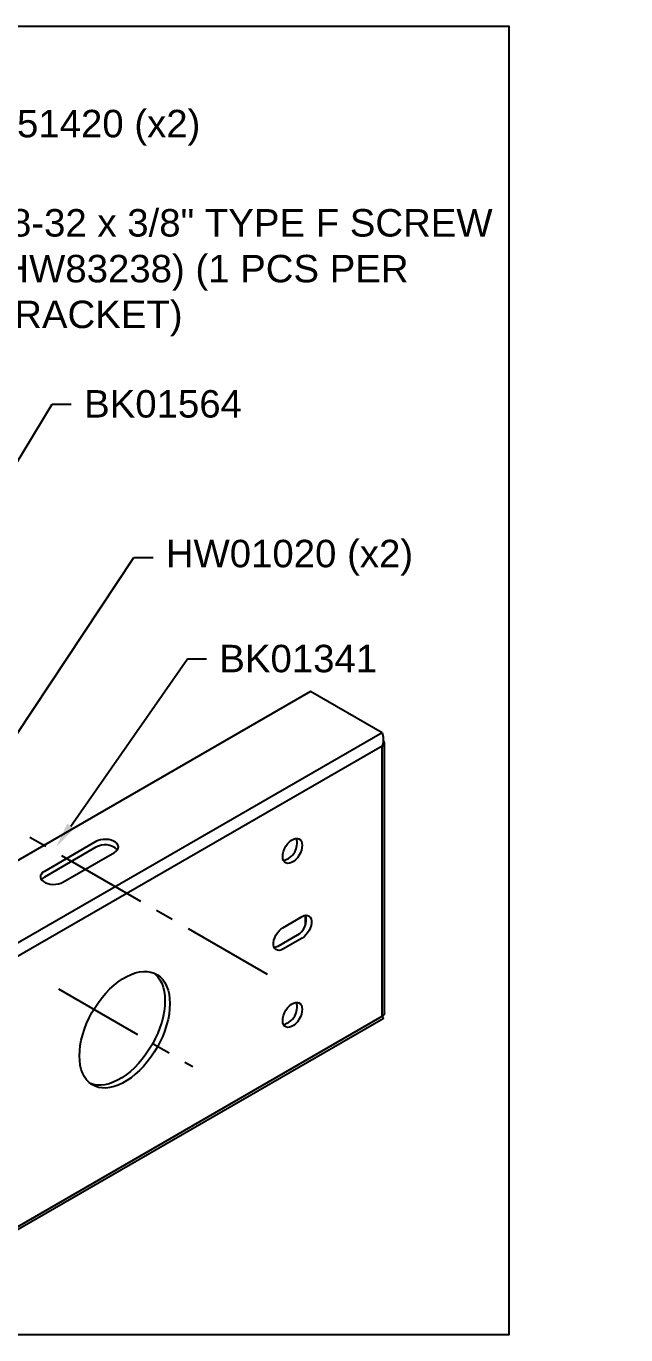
# Model space of a CAD drawing. Extents: x 0 to 17.5, y -9 to 0.
# Drawn here: x 13.4 to 17.5, y -8.96 to 0 of the extents above; entities that cross this region are included whole.
import ezdxf
from ezdxf import colors
from ezdxf.entities.mleader import LeaderData, LeaderLine
from ezdxf.math import Vec2, Vec3

# ---------------------------------------------------------------- set-up
doc = ezdxf.new("R2010")
doc.units = 0
doc.header["$LTSCALE"] = 0.5
doc.header["$MEASUREMENT"] = 0
doc.linetypes.add('CENTER', pattern=[2, 1.25, -0.25, 0.25, -0.25])
for name, color, linetype in [('Centerline', 210, 'CENTER'), ('FAB DWG', 221, 'CONTINUOUS'), ('WallMount Bracket', 190, 'CONTINUOUS')]:
    doc.layers.add(name, color=color, linetype=linetype)
doc.layers.add('Text-Unprinted', color=131, linetype='CONTINUOUS', plot=False)
doc.styles.get("Standard").update_dxf_attribs({"font": 'arial.ttf'})

msp = doc.modelspace()

# ---------------------------------------------------------------- linework, layer by layer
at = {"layer": 'Centerline', "transparency": 16777216}
for p, q in [((11.03996, -4.17662), (15.11535, -6.52955)), ((13.61652, -6.59134), (14.53724, -7.12292))]:
    msp.add_line(p, q, dxfattribs=at)
at = {"layer": 'Text-Unprinted', "transparency": 16777216}
msp.add_lwpolyline([(0, 0), (16.70143, 0), (16.70143, -8.95893), (0, -8.95893)], close=True, dxfattribs=at)
at = {"layer": 'WallMount Bracket', "linetype": 'Continuous', "lineweight": 25, "transparency": 16777216}
for p, q in [((15.34156, -4.55398), (11.73843, -6.63351)), ((15.83244, -4.83728), (15.34156, -4.55398)), ((15.83244, -4.83728), (12.2293, -6.91681)), ((15.84878, -6.75562), (15.84878, -4.90552)), ((15.83244, -4.92839), (12.30822, -6.96238)), ((15.83244, -6.77829), (15.83244, -4.92839)), ((13.8741, -5.58252), (13.52055, -5.78657)), ((13.8741, -5.62155), (13.52055, -5.82561)), ((13.64783, -5.86003), (14.00138, -5.65598)), ((15.30776, -6.15228), (15.30776, -6.08723)), ((15.15308, -6.17193), (15.28567, -6.09541)), ((15.25187, -6.2229), (15.11928, -6.29942)), ((15.28567, -6.24241), (15.15308, -6.31893)), ((12.27692, -8.84922), (15.8406, -6.79246)), ((12.30822, -8.81228), (15.83244, -6.77829))]:
    msp.add_line(p, q, dxfattribs=at)
at = {"layer": 'WallMount Bracket', "linetype": 'Continuous', "lineweight": 25, "transparency": 16777216, "flags": 128}
for points in [[(14.00138, -5.65598), (14.01322, -5.64754), (14.02177, -5.63786), (14.02664, -5.62737), (14.02762, -5.61653), (14.02468, -5.6058), (14.01793, -5.59567), (14.00769, -5.58656), (13.99438, -5.57888), (13.9786, -5.57297), (13.96104, -5.56907), (13.94245, -5.56738), (13.92366, -5.56794), (13.90549, -5.57075), (13.88873, -5.57568), (13.8741, -5.58252)], [(15.15291, -5.68409), (15.15436, -5.66729), (15.15865, -5.64955), (15.1656, -5.63164), (15.1749, -5.61435), (15.18614, -5.59843), (15.19884, -5.58457), (15.21243, -5.57339), (15.22632, -5.56537), (15.23991, -5.56087), (15.25261, -5.56007), (15.26385, -5.56301), (15.27315, -5.56957), (15.2801, -5.57946), (15.28439, -5.59224), (15.28584, -5.60737), (15.28439, -5.62416), (15.2801, -5.6419), (15.27315, -5.65981), (15.26385, -5.6771), (15.25261, -5.69303), (15.23991, -5.70688), (15.22632, -5.71806), (15.21243, -5.72608), (15.19884, -5.73059), (15.18614, -5.73139), (15.1749, -5.72844), (15.1656, -5.72188), (15.15865, -5.71199), (15.15436, -5.69921), (15.15291, -5.68409)], [(13.52055, -5.78657), (13.50871, -5.79501), (13.50017, -5.80468), (13.4953, -5.81517), (13.49431, -5.82602), (13.49726, -5.83674), (13.504, -5.84688), (13.51425, -5.85599), (13.52755, -5.86367), (13.54333, -5.86958), (13.5609, -5.87347), (13.57948, -5.87517), (13.59827, -5.8746), (13.61644, -5.87179), (13.63321, -5.86686), (13.64783, -5.86003)], [(13.52055, -5.82561), (13.50871, -5.83404), (13.50079, -5.84282)], [(15.28567, -6.09541), (15.2989, -6.08938), (15.31155, -6.08683), (15.32307, -6.08786), (15.33296, -6.09243), (15.34078, -6.10035), (15.34619, -6.11126), (15.34896, -6.1247), (15.34896, -6.14006), (15.34619, -6.15669), (15.34078, -6.17385), (15.33296, -6.19079), (15.32307, -6.20678), (15.31155, -6.22111), (15.2989, -6.23316), (15.28567, -6.24241)], [(15.15308, -6.31893), (15.13985, -6.32496), (15.1272, -6.32751), (15.11568, -6.32648), (15.10579, -6.3219), (15.09797, -6.31398), (15.09256, -6.30307), (15.08979, -6.28964), (15.08979, -6.27427), (15.09256, -6.25765), (15.09797, -6.24049), (15.10579, -6.22354), (15.11568, -6.20756), (15.1272, -6.19322), (15.13985, -6.18117), (15.15308, -6.17193)], [(15.11928, -6.29942), (15.10605, -6.30545), (15.09449, -6.30792)], [(13.76097, -7.04888), (13.76237, -7.01411), (13.76656, -6.97804), (13.7735, -6.94099), (13.78313, -6.9033), (13.79536, -6.86532), (13.81008, -6.82738), (13.82715, -6.78983), (13.84643, -6.753), (13.86774, -6.71724), (13.89088, -6.68287), (13.91565, -6.65019), (13.94181, -6.61951), (13.96914, -6.5911), (13.99739, -6.56522), (14.0263, -6.5421), (14.05561, -6.52196), (14.08505, -6.50496), (14.11435, -6.49128), (14.14326, -6.48103), (14.17151, -6.47431), (14.19884, -6.47117), (14.22501, -6.47165), (14.24977, -6.47574), (14.27291, -6.4834), (14.29422, -6.49456), (14.3135, -6.50913), (14.33058, -6.52697), (14.3453, -6.54792), (14.35753, -6.57179), (14.36715, -6.59837), (14.3741, -6.6274), (14.37828, -6.65864), (14.37969, -6.69179), (14.37828, -6.72656), (14.3741, -6.76263), (14.36715, -6.79968), (14.35753, -6.83737), (14.3453, -6.87535), (14.33058, -6.91329), (14.3135, -6.95085), (14.29422, -6.98767), (14.27291, -7.02343), (14.24977, -7.0578), (14.22501, -7.09048), (14.19884, -7.12116), (14.17151, -7.14957), (14.14326, -7.17545), (14.11435, -7.19857), (14.08505, -7.21872), (14.05561, -7.23571), (14.0263, -7.24939), (13.99739, -7.25964), (13.96914, -7.26636), (13.94181, -7.2695), (13.91565, -7.26902), (13.89088, -7.26493), (13.86774, -7.25727), (13.84643, -7.24611), (13.82715, -7.23154), (13.81008, -7.2137), (13.79536, -7.19275), (13.78313, -7.16888), (13.7735, -7.14231), (13.76656, -7.11327), (13.76237, -7.08203), (13.76097, -7.04888)], [(14.27147, -6.48279), (14.2797, -6.48963), (14.29678, -6.50747), (14.3115, -6.52842), (14.32373, -6.55228), (14.33335, -6.57886), (14.3403, -6.60789), (14.34449, -6.63913), (14.34589, -6.67228), (14.34449, -6.70705), (14.3403, -6.74313), (14.33335, -6.78017), (14.32373, -6.81786), (14.3115, -6.85585), (14.29678, -6.89379), (14.2797, -6.93134), (14.26042, -6.96816), (14.23911, -7.00392), (14.21597, -7.03829), (14.19121, -7.07097), (14.16504, -7.10165), (14.13771, -7.13006), (14.10946, -7.15594), (14.08055, -7.17906), (14.05125, -7.19921), (14.02181, -7.2162), (13.9925, -7.22988), (13.96359, -7.24013), (13.93535, -7.24686), (13.90801, -7.24999), (13.88185, -7.24952), (13.85708, -7.24543), (13.83539, -7.23837)], [(15.15291, -6.80697), (15.15436, -6.79017), (15.15865, -6.77243), (15.1656, -6.75452), (15.1749, -6.73723), (15.18614, -6.72131), (15.19884, -6.70746), (15.21243, -6.69628), (15.22632, -6.68826), (15.23991, -6.68375), (15.25261, -6.68295), (15.26385, -6.68589), (15.27315, -6.69245), (15.2801, -6.70234), (15.28439, -6.71513), (15.28584, -6.73025), (15.28439, -6.74705), (15.2801, -6.76479), (15.27315, -6.78269), (15.26385, -6.79999), (15.25261, -6.81591), (15.23991, -6.82976), (15.22632, -6.84094), (15.21243, -6.84896), (15.19884, -6.85347), (15.18614, -6.85427), (15.1749, -6.85132), (15.1656, -6.84477), (15.15865, -6.83488), (15.15436, -6.82209), (15.15291, -6.80697)]]:
    msp.add_lwpolyline(points, dxfattribs=at)
at = {"layer": 'WallMount Bracket', "linetype": 'Continuous', "lineweight": 25, "transparency": 16777216}
for centre, radius, start, end in [((13.93638, -5.72625), 0.12182, 45.902673, 120.745132), ((15.12774, -5.59284), 0.12305, 284.540223, 15.477404), ((15.19239, -6.11665), 0.12176, 299.240392, 14.138434), ((15.12774, -6.71572), 0.12305, 284.540223, 15.477404)]:
    msp.add_arc(centre, radius, start, end, dxfattribs=at)
for points, knots in [([(15.83244, -4.83728), (15.83433, -4.8422), (15.83619, -4.84821), (15.83917, -4.86217), (15.84024, -4.86986), (15.84097, -4.88642), (15.84062, -4.89492), (15.83797, -4.91216), (15.83576, -4.92046), (15.83244, -4.92839)], [0, 0, 0, 0, 0.25, 0.25, 0.5, 0.5, 0.75, 0.75, 1, 1, 1, 1]), ([(15.83244, -4.92839), (15.83703, -4.9252), (15.84622, -4.91881), (15.84987, -4.9065), (15.84758, -4.89644), (15.84159, -4.89195), (15.83994, -4.89071)], [0, 0, 0, 0, 0.2958762, 0.5917524, 0.8876286, 1, 1, 1, 1]), ([(15.84878, -6.7547), (15.84878, -6.75905), (15.84733, -6.7634), (15.84174, -6.77147), (15.8376, -6.77517), (15.83244, -6.77829)], [0.5, 0.5, 0.5, 0.5, 0.75, 0.75, 1, 1, 1, 1]), ([(15.83244, -6.77829), (15.83494, -6.78166), (15.84013, -6.78868), (15.8416, -6.79345), (15.84058, -6.79235), (15.84054, -6.79232)], [0, 0, 0, 0, 0.4716992, 0.9812489, 1, 1, 1, 1])]:
    msp.add_open_spline(points, degree=3, knots=knots, dxfattribs=at)

# ---------------------------------------------------------------- leaders
at = {"layer": 'FAB DWG', "transparency": 16777216}
ml = msp.add_multileader_mtext('Standard', dxfattribs=at)
ml.set_content('HW51420 (x2)', color=256)
ml.set_leader_properties()
ml.build(insert=Vec2(0, 0))
ml.multileader.update_dxf_attribs({"dogleg_length": 0.1348, "arrow_head_size": 0.17528})
ctx = ml.context
ctx.base_point, ctx.char_height, ctx.arrow_head_size, ctx.landing_gap_size, ctx.plane_origin = Vec3(12.80816, -0.69452), 0.188, 0.17528, 0.08764, Vec3(23.26794, -12.2383)
notes = []
notes.append((ctx, [(0, (1, 1, 0), (12.6769, -0.69452), (1, 0), 0.13126, [(0, [(10.79811, -3.76651)], 0, [])])]))
ctx.mtext.insert, ctx.mtext.flow_direction = Vec3(12.8958, -0.57288), 5
ml = msp.add_multileader_mtext('Standard', dxfattribs=at)
ml.set_content('\\A1;#8-32 x 3/8" TYPE F SCREW^J(HW83238) (1 PCS PER BRACKET)', color=256)
ml.set_leader_properties()
ml.build(insert=Vec2(0, 0))
ml.multileader.update_dxf_attribs({"dogleg_length": 0.1348, "arrow_head_size": 0.17528})
ctx = ml.context
ctx.base_point, ctx.char_height, ctx.arrow_head_size, ctx.landing_gap_size, ctx.plane_origin = Vec3(13.05164, -1.37393), 0.188, 0.17528, 0.08764, Vec3(7.47171, -6.76001)
notes.append((ctx, [(0, (1, 1, 0), (12.92038, -1.37393), (1, 0), 0.13126, [(0, [(11.61835, -3.9834)], 0, [])])]))
ctx.mtext.insert, ctx.mtext.width, ctx.mtext.flow_direction = Vec3(13.13928, -1.2523), 3.4499401, 5
ml = msp.add_multileader_mtext('Standard', dxfattribs=at)
ml.set_content('BK01564', color=256)
ml.set_leader_properties()
ml.build(insert=Vec2(0, 0))
ml.multileader.update_dxf_attribs({"dogleg_length": 0.1348, "arrow_head_size": 0.17528})
ctx = ml.context
ctx.base_point, ctx.char_height, ctx.arrow_head_size, ctx.landing_gap_size, ctx.plane_origin = Vec3(13.70509, -2.58705), 0.188, 0.17528, 0.08764, Vec3(25.33972, -12.60136)
notes.append((ctx, [(0, (1, 1, 0), (13.57382, -2.58705), (1, 0), 0.13126, [(0, [(12.85591, -3.77325)], 0, [])])]))
ctx.mtext.insert, ctx.mtext.flow_direction = Vec3(13.79273, -2.49145), 5
ml = msp.add_multileader_mtext('Standard', dxfattribs=at)
ml.set_content('HW01020 (x2)', color=256)
ml.set_leader_properties()
ml.build(insert=Vec2(0, 0))
ml.multileader.update_dxf_attribs({"dogleg_length": 0.1348, "arrow_head_size": 0.17528})
ctx = ml.context
ctx.base_point, ctx.char_height, ctx.arrow_head_size, ctx.landing_gap_size, ctx.plane_origin = Vec3(14.26463, -3.63798), 0.188, 0.17528, 0.08764, Vec3(25.60019, -13.99649)
notes.append((ctx, [(0, (1, 1, 0), (14.13336, -3.63798), (1, 0), 0.13126, [(0, [(13.11639, -5.16839)], 0, [])])]))
ctx.mtext.insert, ctx.mtext.width, ctx.mtext.flow_direction = Vec3(14.35227, -3.51634), 3.1491387, 5
ml = msp.add_multileader_mtext('Standard', dxfattribs=at)
ml.set_content('BK01341', color=256)
ml.set_leader_properties()
ml.build(insert=Vec2(0, 0))
ml.multileader.update_dxf_attribs({"dogleg_length": 0.1348, "arrow_head_size": 0.17528})
ctx = ml.context
ctx.base_point, ctx.char_height, ctx.arrow_head_size, ctx.landing_gap_size, ctx.plane_origin = Vec3(14.63087, -4.33084), 0.188, 0.17528, 0.08764, Vec3(26.2682, -13.80988)
notes.append((ctx, [(0, (1, 1, 0), (14.4996, -4.33084), (1, 0), 0.13126, [(0, [(13.60095, -5.62039)], 0, [])])]))
ctx.mtext.insert, ctx.mtext.flow_direction = Vec3(14.71851, -4.23517), 5
for ctx, leaders in notes:
    for number, flags, end, landing, length, lines in leaders:
        leader = LeaderData()
        leader.index, (leader.has_last_leader_line, leader.has_dogleg_vector, leader.attachment_direction) = number, flags
        leader.last_leader_point, leader.dogleg_vector, leader.dogleg_length = Vec3(end), Vec3(landing), length
        for number, points, colour, breaks in lines:
            line = LeaderLine()
            line.index, line.vertices, line.color, line.breaks = number, Vec3.list(points), colors.encode_raw_color(colour), breaks
            leader.lines.append(line)
        ctx.leaders.append(leader)

doc.saveas('drawing.dxf')
